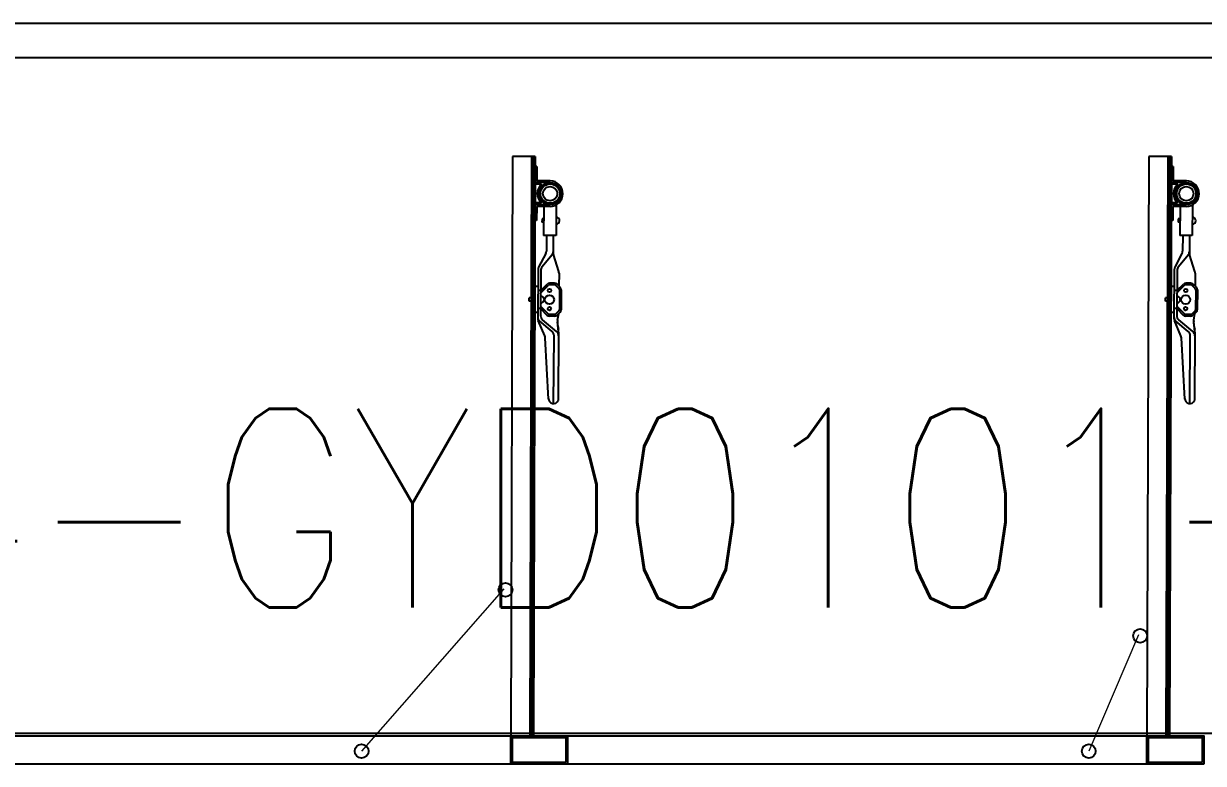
# Model space of a CAD drawing. Extents: x 758840 to 1108724, y -102573 to 143521.
# Drawn here: x 854148 to 856225, y 122729 to 124032 of the extents above; entities that cross this region are included whole.
import ezdxf

# ---------------------------------------------------------------- set-up
doc = ezdxf.new("R2010")
doc.units = 0
doc.header["$LTSCALE"] = 1000
doc.header["$MEASUREMENT"] = 0
doc.layers.add('GEN-DC 细实线', color=8, linetype='Continuous', lineweight=5)
doc.layers.add('GEN-DC 虚线', color=8, linetype='Continuous')
doc.layers.add('室外柴油发电-2层', color=241, linetype='Continuous')
doc.styles.add('平面图B$0$HZ', font='romans.shx', dxfattribs={"width": 0.8, "bigfont": 'gbcbig.shx'})

# ---------------------------------------------------------------- blocks, each defined once
blk = doc.blocks.new('柴发假负载')
at = {"linetype": 'Continuous', "lineweight": 25}
for p, q in [((8431113.9, -3626458.913), (8431110.612, -3627478.904)), ((8431153.899, -3626459.153), (8431113.9, -3626458.913)), ((8431144.611, -3627479.108), (8431147.899, -3626459.117)), ((8431147.611, -3627479.126), (8431150.899, -3626459.135)), ((8431153.899, -3626459.153), (8431150.611, -3627479.144)), ((8432233.9, -3626458.913), (8432230.612, -3627478.904)), ((8432273.899, -3626459.153), (8432233.9, -3626458.913)), ((8432264.611, -3627479.108), (8432267.899, -3626459.117)), ((8432267.611, -3627479.126), (8432270.899, -3626459.135)), ((8432273.899, -3626459.153), (8432270.611, -3627479.144)), ((8431156.794, -3626476.671), (8431150.794, -3626476.635)), ((8431156.794, -3626476.671), (8431156.644, -3626501.671)), ((8432276.794, -3626476.671), (8432270.794, -3626476.635)), ((8432276.794, -3626476.671), (8432276.644, -3626501.671)), ((8431180.143, -3626501.812), (8431156.644, -3626501.671)), ((8432300.143, -3626501.812), (8432276.644, -3626501.671)), ((8431164.811, -3626507.72), (8431153.608, -3626507.653)), ((8431180.125, -3626504.812), (8431153.626, -3626504.653)), ((8432284.811, -3626507.72), (8432273.608, -3626507.653)), ((8432300.125, -3626504.812), (8432273.626, -3626504.653)), ((8431179.891, -3626543.811), (8431153.392, -3626543.652)), ((8431164.613, -3626540.719), (8431153.41, -3626540.652)), ((8431190.891, -3626544.005), (8431190.567, -3626597.876)), ((8432299.891, -3626543.811), (8432273.392, -3626543.652)), ((8432284.613, -3626540.719), (8432273.41, -3626540.652)), ((8432310.891, -3626544.005), (8432310.567, -3626597.876)), ((8431156.374, -3626546.67), (8431156.224, -3626571.669)), ((8431179.873, -3626546.811), (8431156.374, -3626546.67)), ((8431168.874, -3626546.745), (8431168.568, -3626597.744)), ((8432276.374, -3626546.67), (8432276.224, -3626571.669)), ((8432299.873, -3626546.811), (8432276.374, -3626546.67)), ((8432288.874, -3626546.745), (8432288.568, -3626597.744)), ((8431156.224, -3626571.669), (8431150.224, -3626571.633)), ((8431165.742, -3626568.726), (8431165.706, -3626574.726)), ((8431168.706, -3626574.744), (8431165.706, -3626574.726)), ((8431168.742, -3626568.744), (8431165.742, -3626568.726)), ((8432276.224, -3626571.669), (8432270.224, -3626571.633)), ((8432285.742, -3626568.726), (8432285.706, -3626574.726)), ((8432288.706, -3626574.744), (8432285.706, -3626574.726)), ((8432288.742, -3626568.744), (8432285.742, -3626568.726)), ((8431190.567, -3626597.876), (8431168.568, -3626597.744)), ((8431173.568, -3626597.774), (8431173.402, -3626625.309)), ((8431185.567, -3626597.846), (8431185.383, -3626628.536)), ((8432310.567, -3626597.876), (8432288.568, -3626597.744)), ((8432293.568, -3626597.774), (8432293.402, -3626625.309)), ((8432305.567, -3626597.846), (8432305.383, -3626628.536)), ((8431172.281, -3626629.85), (8431159.824, -3626653.89)), ((8431183.061, -3626632.87), (8431166.031, -3626653.201)), ((8431195.204, -3626661.201), (8431185.848, -3626631.61)), ((8432292.281, -3626629.85), (8432279.824, -3626653.89)), ((8432303.061, -3626632.87), (8432286.031, -3626653.201)), ((8432315.204, -3626661.201), (8432305.848, -3626631.61)), ((8431158.703, -3626658.431), (8431158.193, -3626743.511)), ((8431163.697, -3626659.563), (8431163.223, -3626738.56)), ((8431195.669, -3626664.275), (8431195.533, -3626686.966)), ((8432278.703, -3626658.431), (8432278.193, -3626743.511)), ((8432283.697, -3626659.563), (8432283.223, -3626738.56)), ((8432315.669, -3626664.275), (8432315.533, -3626686.966)), ((8431158.528, -3626687.685), (8431149.528, -3626687.631)), ((8431163.46, -3626698.958), (8431176.904, -3626685.674)), ((8431163.486, -3626694.715), (8431174.796, -3626683.54)), ((8431188.001, -3626684.862), (8431179.031, -3626684.808)), ((8431188.019, -3626681.862), (8431179.049, -3626681.808)), ((8431195.628, -3626691.331), (8431190.117, -3626685.753)), ((8431197.762, -3626689.222), (8431192.251, -3626683.645)), ((8432278.528, -3626687.685), (8432269.528, -3626687.631)), ((8432283.46, -3626698.958), (8432296.904, -3626685.674)), ((8432283.486, -3626694.715), (8432294.796, -3626683.54)), ((8432308.001, -3626684.862), (8432299.031, -3626684.808)), ((8432308.019, -3626681.862), (8432299.049, -3626681.808)), ((8432315.628, -3626691.331), (8432310.117, -3626685.753)), ((8432317.762, -3626689.222), (8432312.251, -3626683.645)), ((8431143.372, -3626713.595), (8431143.408, -3626707.595)), ((8431146.408, -3626707.613), (8431143.408, -3626707.595)), ((8431163.486, -3626694.715), (8431158.486, -3626694.685)), ((8431196.494, -3626693.457), (8431196.283, -3626728.643)), ((8431199.494, -3626693.475), (8431199.283, -3626728.661)), ((8432263.372, -3626713.595), (8432263.408, -3626707.595)), ((8432266.408, -3626707.613), (8432263.408, -3626707.595)), ((8432283.486, -3626694.715), (8432278.486, -3626694.685)), ((8432316.494, -3626693.457), (8432316.283, -3626728.643)), ((8432319.494, -3626693.475), (8432319.283, -3626728.661)), ((8431146.372, -3626713.613), (8431143.372, -3626713.595)), ((8431163.294, -3626726.715), (8431158.294, -3626726.685)), ((8431163.294, -3626726.715), (8431174.469, -3626738.025)), ((8431163.319, -3626722.472), (8431176.603, -3626735.916)), ((8431195.391, -3626730.759), (8431190.091, -3626735.997)), ((8432266.372, -3626713.613), (8432263.372, -3626713.595)), ((8432283.294, -3626726.715), (8432278.294, -3626726.685)), ((8432283.294, -3626726.715), (8432294.469, -3626738.025)), ((8432283.319, -3626722.472), (8432296.603, -3626735.916)), ((8432315.391, -3626730.759), (8432310.091, -3626735.997)), ((8431158.252, -3626733.684), (8431149.252, -3626733.63)), ((8431170.591, -3626774.898), (8431158.983, -3626747.468)), ((8431183.405, -3626766.777), (8431161.773, -3626748.592)), ((8431191.442, -3626767.002), (8431166.787, -3626746.275)), ((8431187.946, -3626739.863), (8431178.701, -3626739.807)), ((8431187.964, -3626736.863), (8431178.719, -3626736.807)), ((8431197.5, -3626732.893), (8431192.199, -3626738.131)), ((8431194.976, -3626766.926), (8431192.953, -3626749.906)), ((8431193.052, -3626746.896), (8431195.244, -3626735.123)), ((8432278.252, -3626733.684), (8432269.252, -3626733.63)), ((8432290.591, -3626774.898), (8432278.983, -3626747.468)), ((8432303.405, -3626766.777), (8432281.773, -3626748.592)), ((8432311.442, -3626767.002), (8432286.787, -3626746.275)), ((8432307.946, -3626739.863), (8432298.701, -3626739.807)), ((8432307.964, -3626736.863), (8432298.719, -3626736.807)), ((8432317.5, -3626732.893), (8432312.199, -3626738.131)), ((8432314.976, -3626766.926), (8432312.953, -3626749.906)), ((8432313.052, -3626746.896), (8432315.244, -3626735.123)), ((8431195.046, -3626768.167), (8431194.323, -3626888.542)), ((8432315.046, -3626768.167), (8432314.323, -3626888.542)), ((8431177.368, -3626886.185), (8431171.367, -3626778.24)), ((8431186.253, -3626893.855), (8431186.969, -3626774.492)), ((8432297.368, -3626886.185), (8432291.367, -3626778.24)), ((8432306.253, -3626893.855), (8432306.969, -3626774.492)), ((8431110.612, -3627478.904), (8431150.611, -3627479.144)), ((8432230.612, -3627478.904), (8432270.611, -3627479.144))]:
    blk.add_line(p, q, dxfattribs=at)
at = {"color": 2, "lineweight": 0, "ltscale": 0.1}
for p, q in [((8431098.292, -3627219.854), (8430848.205, -3627505.779)), ((8432215.601, -3627300.79), (8432128.205, -3627505.779))]:
    blk.add_line(p, q, dxfattribs=at)
blk.add_lwpolyline([(8432230.612, -3627528.904), (8428970.612, -3627528.904), (8428970.612, -3627478.904), (8432230.612, -3627478.904)], close=True)
at = {"linetype": 'Continuous', "lineweight": 25}
for centre, radius in [((8431180.008, -3626524.311), 19.5), ((8431180.008, -3626524.311), 17), ((8431180.008, -3626524.311), 12.7), ((8432300.008, -3626524.311), 19.5), ((8432300.008, -3626524.311), 17), ((8432300.008, -3626524.311), 12.7), ((8431178.889, -3626710.808), 8), ((8431178.985, -3626694.808), 3), ((8432298.889, -3626710.808), 8), ((8432298.985, -3626694.808), 3), ((8431178.793, -3626726.808), 3), ((8432298.793, -3626726.808), 3), ((8431101.379, -3627221.807), 12.202), ((8432218.688, -3627302.743), 12.202)]:
    blk.add_circle(centre, radius, dxfattribs=at)
for centre, radius, start, end in [((8431180.008, -3626524.311), 22.5, 269.656219, 89.656219), ((8431180.008, -3626524.311), 22.5, 269.656219, 89.656219), ((8432300.008, -3626524.311), 22.5, 269.656219, 89.656219), ((8432300.008, -3626524.311), 22.5, 269.656219, 89.656219), ((8431180.008, -3626524.311), 22.5, 132.489647, 226.822791), ((8432300.008, -3626524.311), 22.5, 132.489647, 226.822791), ((8431190.723, -3626571.876), 6, 269.656219, 89.656219), ((8432310.723, -3626571.876), 6, 269.656219, 89.656219), ((8431163.403, -3626625.249), 10, 332.6079, 359.656219), ((8431175.396, -3626626.449), 10, 320.048293, 359.656219), ((8431195.383, -3626628.596), 10, 179.656219, 197.545552), ((8432283.403, -3626625.249), 10, 332.6079, 359.656219), ((8432295.396, -3626626.449), 10, 320.048293, 359.656219), ((8432315.383, -3626628.596), 10, 179.656219, 197.545552), ((8431168.703, -3626658.491), 10, 152.6079, 179.656219), ((8431173.696, -3626659.623), 10, 140.048293, 179.656219), ((8431185.669, -3626664.215), 10, 359.656219, 17.545552), ((8432288.703, -3626658.491), 10, 152.6079, 179.656219), ((8432293.696, -3626659.623), 10, 140.048293, 179.656219), ((8432305.669, -3626664.215), 10, 359.656219, 17.545552), ((8431179.013, -3626687.808), 6, 89.656219, 134.656219), ((8431179.013, -3626687.808), 3, 89.656219, 134.656219), ((8431187.983, -3626687.862), 3, 44.656219, 89.656219), ((8431187.983, -3626687.862), 6, 44.656219, 89.656219), ((8431193.494, -3626693.439), 6, 359.656219, 44.656219), ((8432299.013, -3626687.808), 6, 89.656219, 134.656219), ((8432299.013, -3626687.808), 3, 89.656219, 134.656219), ((8432307.983, -3626687.862), 3, 44.656219, 89.656219), ((8432307.983, -3626687.862), 6, 44.656219, 89.656219), ((8432313.494, -3626693.439), 6, 359.656219, 44.656219), ((8431163.39, -3626710.715), 6, 269.656219, 89.656219), ((8431193.494, -3626693.439), 3, 359.656219, 44.656219), ((8432283.39, -3626710.715), 6, 269.656219, 89.656219), ((8432313.494, -3626693.439), 3, 359.656219, 44.656219), ((8431193.283, -3626728.625), 3, 314.656219, 359.656219), ((8431193.283, -3626728.625), 6, 314.656219, 359.656219), ((8432313.283, -3626728.625), 3, 314.656219, 359.656219), ((8432313.283, -3626728.625), 6, 314.656219, 359.656219), ((8431168.193, -3626743.571), 10, 179.656219, 202.937991), ((8431168.208, -3626740.937), 10, 179.656219, 229.945844), ((8431173.222, -3626738.62), 10, 179.656219, 229.945844), ((8431178.737, -3626733.807), 6, 224.656219, 269.656219), ((8431178.737, -3626733.807), 3, 224.656219, 269.656219), ((8431187.982, -3626733.863), 6, 269.656219, 314.656219), ((8431187.982, -3626733.863), 3, 269.656219, 314.656219), ((8431236.092, -3626749.593), 43.335, 178.414017, 198.818587), ((8431202.883, -3626748.726), 10, 169.453934, 186.777668), ((8432288.193, -3626743.571), 10, 179.656219, 202.937991), ((8432288.208, -3626740.937), 10, 179.656219, 229.945844), ((8432293.222, -3626738.62), 10, 179.656219, 229.945844), ((8432298.737, -3626733.807), 6, 224.656219, 269.656219), ((8432298.737, -3626733.807), 3, 224.656219, 269.656219), ((8432307.982, -3626733.863), 6, 269.656219, 314.656219), ((8432307.982, -3626733.863), 3, 269.656219, 314.656219), ((8432356.092, -3626749.593), 43.335, 178.414017, 198.818587), ((8432322.883, -3626748.726), 10, 169.453934, 186.777668), ((8431176.969, -3626774.432), 10, 359.656219, 49.945844), ((8431185.006, -3626774.656), 10, 359.656219, 49.945844), ((8431216.593, -3626749.476), 25.725, 210.644713, 213.225479), ((8431185.046, -3626768.107), 10, 359.656219, 6.777668), ((8431185.046, -3626768.107), 10, 359.656219, 6.777668), ((8432296.969, -3626774.432), 10, 359.656219, 49.945844), ((8432305.006, -3626774.656), 10, 359.656219, 49.945844), ((8432336.593, -3626749.476), 25.725, 210.644713, 213.225479), ((8432305.046, -3626768.107), 10, 359.656219, 6.777668), ((8432305.046, -3626768.107), 10, 359.656219, 6.777668), ((8431161.382, -3626778.795), 10, 3.182014, 22.937991), ((8432281.382, -3626778.795), 10, 3.182014, 22.937991), ((8431186.18, -3626884.959), 8.897, 178.443665, 336.246935), ((8432306.18, -3626884.959), 8.897, 178.443665, 336.246935)]:
    blk.add_arc(centre, radius, start, end, dxfattribs=at)
at = {"layer": 'GEN-DC 细实线'}
blk.add_lwpolyline([(8428582.482, -3627474.904), (8441582.482, -3627474.904), (8441582.482, -3630474.904), (8428582.482, -3630474.904)], close=True, dxfattribs=at)
at = {"layer": 'GEN-DC 虚线'}
for points in [[(8431210.612, -3627528.904), (8431110.612, -3627528.904), (8431110.612, -3627478.904), (8431210.612, -3627478.904)], [(8431210.612, -3627528.904), (8431110.612, -3627528.904), (8431110.612, -3627478.904), (8431210.612, -3627478.904)], [(8432330.612, -3627528.904), (8432230.612, -3627528.904), (8432230.612, -3627478.904), (8432330.612, -3627478.904)], [(8431207.612, -3627525.904), (8431113.612, -3627525.904), (8431113.612, -3627481.904), (8431207.612, -3627481.904)], [(8431207.612, -3627525.904), (8431113.612, -3627525.904), (8431113.612, -3627481.904), (8431207.612, -3627481.904)], [(8432327.612, -3627525.904), (8432233.612, -3627525.904), (8432233.612, -3627481.904), (8432327.612, -3627481.904)]]:
    blk.add_lwpolyline(points, close=True, dxfattribs=at)
at = {"layer": 'GEN-DC 虚线', "linetype": 'Continuous', "lineweight": 25}
for centre in [(8430848.205, -3627505.779), (8432128.205, -3627505.779)]:
    blk.add_circle(centre, 12.202, dxfattribs=at)

msp = doc.modelspace()

# ---------------------------------------------------------------- linework, layer by layer
at = {"layer": '室外柴油发电-2层'}
msp.add_lwpolyline([(869327.49, 124031.98), (802327.49, 124031.98), (802327.49, 118031.98), (869327.49, 118031.98)], close=True, dxfattribs=at)
at = {"layer": '室外柴油发电-2层', "linetype": 'ByBlock', "lineweight": -2}
msp.add_lwpolyline([(866917.49, 119931.99), (866917.49, 123971.99), (802537.49, 123971.99), (802537.49, 118591.99), (866977.49, 118591.99)], dxfattribs=at)
at = {"layer": '室外柴油发电-2层', "linetype": 'ByBlock', "lineweight": -3}
msp.add_lwpolyline([(852477.49, 119781.99), (865477.49, 119781.99), (865477.49, 122781.99), (852477.49, 122781.99)], close=True, dxfattribs=at)

# ---------------------------------------------------------------- block references
at = {"layer": '室外柴油发电-2层'}
msp.add_blockref('柴发假负载', (-7576105, 3750256.89), dxfattribs=at)

# ---------------------------------------------------------------- texts
at = {"layer": '室外柴油发电-2层', "color": 1, "style": '平面图B$0$HZ', "width": 0.8}
msp.add_text('BD4-GYD0101-HVTL-01', height=350, dxfattribs=at).set_placement((853416.53, 123004.03))

doc.saveas('drawing.dxf')
